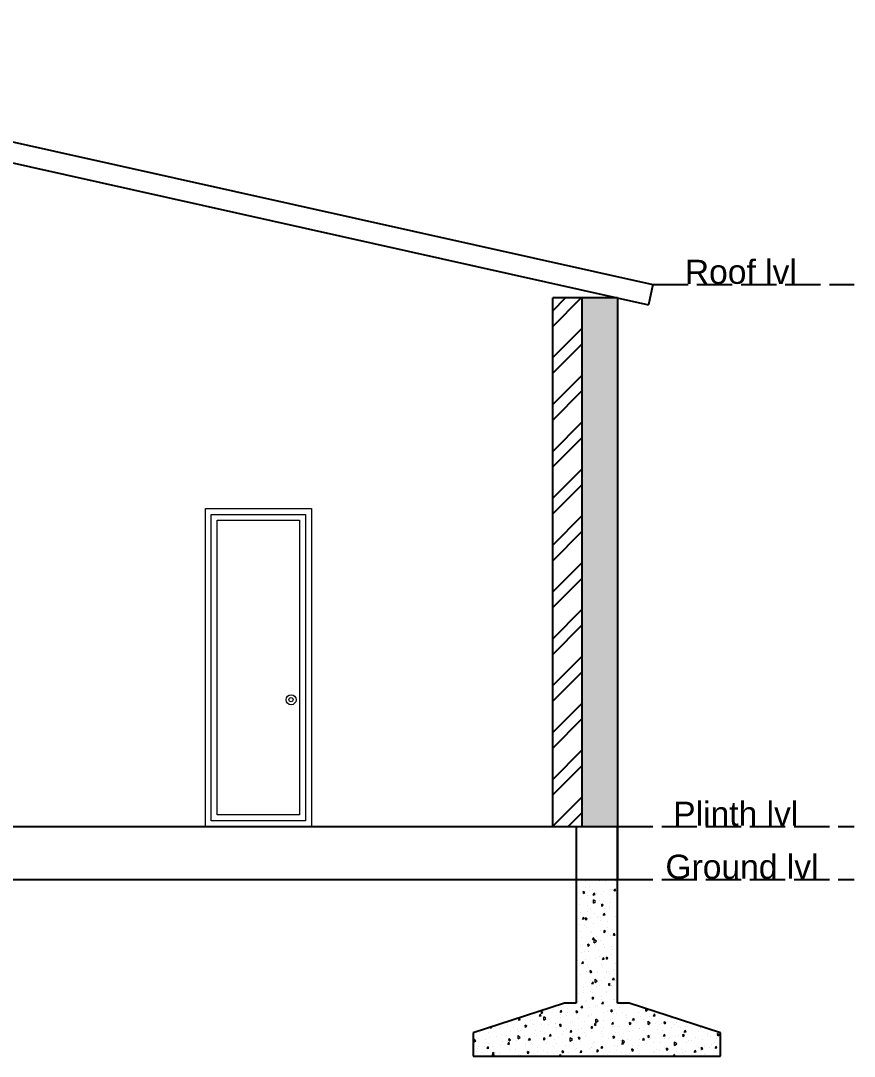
# Model space of a CAD drawing. Header units: inches. Extents: x -6800 to 96653, y -25814 to 17379.
# Drawn here: x -2252.7 to -1969.5, y 1817.9 to 2169.5 of the extents above; entities that cross this region are included whole.
import ezdxf

# ---------------------------------------------------------------- set-up
doc = ezdxf.new("R2010")
doc.units = ezdxf.units.IN
doc.header["$MEASUREMENT"] = 0
doc.header["$PDMODE"] = 34
doc.linetypes.add('ACAD_ISO02W100', pattern=[15, 12, -3])
for name, color, linetype, lineweight in [('Col ele', 50, 'Continuous', 25), ('dimension', 50, 'Continuous', 20), ('dimension @ 1', 50, 'Continuous', 20), ('Door ele', 20, 'Continuous', 15), ('Footing', 50, 'Continuous', 20), ('Hatch', 161, 'Continuous', 5), ('Sec line', 7, 'ACAD_ISO02W100', 13), ('text', 31, 'Continuous', 13)]:
    doc.layers.add(name, color=color, linetype=linetype, lineweight=lineweight)
doc.styles.get("Standard").update_dxf_attribs({"font": 'arial.ttf'})
doc.dimstyles.get("Standard").update_dxf_attribs({"dimtxt": 7, "dimasz": 4, "dimexe": 2, "dimexo": 2, "dimgap": 2, "dimtad": 1, "dimdec": 0, "dimzin": 0, "dimdsep": 46, "dimlunit": 4, "dimtxsty": 'Standard', "dimblk": 'ARCHTICK', "dimcen": 0.25, "dimclrd": 256, "dimclre": 256, "dimclrt": 256, "dimadec": 0, "dimazin": 0, "dimtfac": 1, "dimtdec": 0, "dimtofl": 0, "dimtmove": 0, "dimatfit": 3, "dimfxl": 1, "dimfxlon": 1, "dimtolj": 1, "dimtzin": 0, "dimlwd": -1, "dimlwe": -1, "dimarcsym": 1})

# ---------------------------------------------------------------- blocks, each defined once
blk = doc.blocks.new('*D855')
at = {"layer": 'Defpoints', "color": 0, "transparency": 16777216}
for p in [(-1969.53, 1895.86), (-1915.56, 1895.86), (-1969.53, 1877.86)]:
    blk.add_point(p, dxfattribs=at)
at = {"layer": 'dimension', "transparency": 16777216}
for p, q in [((-1916.81, 1895.86), (-1913.56, 1895.86)), ((-1916.81, 1877.86), (-1913.56, 1877.86))]:
    blk.add_line(p, q, dxfattribs=at)
at = {"layer": 'dimension', "transparency": 16777216, "insert": (-1921.14, 1886.86), "char_height": 7, "attachment_point": 5, "rotation": 90}
blk.add_mtext('\\A1;1\'-6"', dxfattribs=at)
blk = doc.blocks.new('_ArchTick')
at = {"color": 0, "linetype": 'ByBlock', "const_width": 0.15}
blk.add_lwpolyline([(-0.5, -0.5), (0.5, 0.5)], dxfattribs=at)
blk = doc.blocks.new('*D854')
at = {"layer": 'Defpoints', "color": 0, "transparency": 16777216}
for p in [(-1969.53, 2079.86), (-1915.56, 2079.86), (-1969.53, 1895.86)]:
    blk.add_point(p, dxfattribs=at)
at = {"layer": 'dimension', "transparency": 16777216}
for p, q in [((-1916.81, 2079.86), (-1913.56, 2079.86)), ((-1915.56, 1895.86), (-1915.56, 2079.86)), ((-1916.81, 1895.86), (-1913.56, 1895.86))]:
    blk.add_line(p, q, dxfattribs=at)
at = {"layer": 'dimension', "transparency": 16777216, "xscale": 4, "yscale": 4, "zscale": 4}
for p, rotation in [((-1915.56, 2079.86), 90), ((-1915.56, 1895.86), 270)]:
    blk.add_blockref('_ArchTick', p, dxfattribs=dict(at, rotation=rotation))
at = {"layer": 'dimension', "transparency": 16777216, "insert": (-1921.14, 1987.86), "char_height": 7, "attachment_point": 5, "rotation": 90}
blk.add_mtext('\\A1;15\'-4"', dxfattribs=at)

msp = doc.modelspace()

# ---------------------------------------------------------------- hatches: boundary and pattern name
at = {"lineweight": 25, "transparency": 33554687}
h = msp.add_hatch(dxfattribs=at)
h.set_pattern_fill('ANSI32', scale=30)
h.set_pattern_definition([(45, (-11083.575, 1778.003), (-7.954951, 7.954951), []), (45, (-11078.271, 1778.003), (-7.954951, 7.954951), [])])
h.paths.add_polyline_path([(-2061.96, 2075.36), (-2071.96, 2075.36), (-2071.96, 1895.86), (-2061.96, 1895.86)])
h.paths.add_polyline_path([(-2417.96, 2087.86), (-2427.96, 2087.86), (-2427.96, 2035.86), (-2417.96, 2035.86)])
h.paths.add_polyline_path([(-2417.96, 2030.86), (-2427.96, 2030.86), (-2427.96, 2009.86), (-2417.96, 2009.86)])
h.paths.add_polyline_path([(-2427.96, 2030.86), (-2487.96, 2030.86), (-2487.96, 2009.86), (-2427.96, 2009.86)])
at = {"layer": 'Col ele', "lineweight": 25, "transparency": 33554687}
h = msp.add_hatch(color=256, dxfattribs=at)
h.dxf.hatch_style = 1
h.paths.add_polyline_path([(-2487.96, 1895.86), (-2476.96, 1895.86), (-2476.96, 1997.86), (-2487.96, 1997.86)])
h.paths.add_polyline_path([(-2061.96, 1895.86), (-2049.96, 1895.86), (-2049.96, 2075.36), (-2061.96, 2075.36)])

# ---------------------------------------------------------------- linework, layer by layer
at = {"lineweight": 25, "transparency": 33554687}
for p, q in [((-2439.96, 2169.48), (-2037.96, 2079.86)), ((-2439.96, 2162.31), (-2039.48, 2073.03)), ((-2037.96, 2079.86), (-2039.48, 2073.03)), ((-2071.96, 1895.86), (-2071.96, 2075.36)), ((-2049.96, 2075.36), (-2071.96, 2075.36)), ((-2061.96, 1895.86), (-2061.96, 2075.36)), ((-2049.96, 2075.36), (-2049.96, 1877.86)), ((-2490.96, 1895.86), (-2049.96, 1895.86)), ((-2490.96, 1877.86), (-2049.96, 1877.86))]:
    msp.add_line(p, q, dxfattribs=at)
at = {"layer": 'Door ele', "transparency": 33554687}
for p, q in [((-2189.96, 2003.86), (-2153.96, 2003.86)), ((-2189.96, 1895.86), (-2189.96, 2003.86)), ((-2153.96, 2003.86), (-2153.96, 1895.86))]:
    msp.add_line(p, q, dxfattribs=at)
for points in [[(-2187.96, 2001.86), (-2155.96, 2001.86), (-2155.96, 1897.86), (-2187.96, 1897.86)], [(-2185.96, 1999.86), (-2157.96, 1999.86), (-2157.96, 1899.86), (-2185.96, 1899.86)]]:
    msp.add_lwpolyline(points, close=True, dxfattribs=at)
for radius in [1.71, 0.709]:
    msp.add_circle((-2160.87, 1938.93), radius, dxfattribs=at)
at = {"layer": 'Footing', "lineweight": 25, "transparency": 33554687}
for p, q in [((-2063.96, 1895.86), (-2063.96, 1835.86)), ((-2049.96, 1835.86), (-2049.96, 1895.86)), ((-2067.96, 1835.86), (-2098.96, 1825.86)), ((-2063.96, 1835.86), (-2067.96, 1835.86)), ((-2045.96, 1835.86), (-2049.96, 1835.86)), ((-2014.96, 1825.86), (-2045.96, 1835.86)), ((-2098.96, 1825.86), (-2098.96, 1817.86)), ((-2014.96, 1817.86), (-2014.96, 1825.86)), ((-2098.96, 1817.86), (-2014.96, 1817.86))]:
    msp.add_line(p, q, dxfattribs=at)
at = {"layer": 'Hatch', "linetype": 'Continuous', "transparency": 33554579}
for p, q in [((-2056.03, 1877.72), (-2056.04, 1877.86)), ((-2056.03, 1877.72), (-2055.87, 1877.86)), ((-2051.38, 1877.83), (-2051.38, 1877.83)), ((-2060.97, 1877.04), (-2060.97, 1877.04)), ((-2060.92, 1875.25), (-2060.92, 1875.25)), ((-2059.5, 1874.3), (-2059.5, 1874.3)), ((-2059.33, 1875.47), (-2059.33, 1875.47)), ((-2058.51, 1874.4), (-2058.51, 1874.4)), ((-2056.18, 1877.43), (-2056.18, 1877.43)), ((-2053.94, 1877.05), (-2053.94, 1877.05)), ((-2052.31, 1874.41), (-2052.31, 1874.41)), ((-2052.16, 1874.62), (-2052.16, 1874.62)), ((-2051.68, 1874.61), (-2051.68, 1874.61)), ((-2051.13, 1874), (-2050.82, 1874.68)), ((-2050.54, 1874.11), (-2050.82, 1874.68)), ((-2050.81, 1877.49), (-2050.81, 1877.49)), ((-2062.46, 1871.34), (-2062.46, 1871.34)), ((-2061.55, 1873.1), (-2061.61, 1873.84)), ((-2061.09, 1873.48), (-2061.61, 1873.84)), ((-2061.55, 1873.1), (-2061.09, 1873.48)), ((-2060.05, 1872.39), (-2060.05, 1872.39)), ((-2058.19, 1872.62), (-2057.89, 1873.31)), ((-2058.19, 1872.62), (-2057.6, 1872.74)), ((-2058.13, 1869.87), (-2058.15, 1870.99)), ((-2057.4, 1870.4), (-2058.15, 1870.99)), ((-2057.6, 1872.74), (-2057.89, 1873.31)), ((-2057.06, 1873.03), (-2057.06, 1873.03)), ((-2056.24, 1870.8), (-2056.24, 1870.8)), ((-2055.25, 1872.78), (-2055.25, 1872.78)), ((-2054.75, 1873.87), (-2054.75, 1873.87)), ((-2051.13, 1874), (-2050.54, 1874.11)), ((-2050.45, 1873.18), (-2050.45, 1873.18)), ((-2063.92, 1867.34), (-2063.92, 1867.34)), ((-2062.92, 1869.47), (-2062.92, 1869.47)), ((-2060.2, 1868.9), (-2060.2, 1868.9)), ((-2060.17, 1867.18), (-2060.17, 1867.18)), ((-2059.12, 1867.74), (-2059.12, 1867.74)), ((-2058.68, 1870.26), (-2058.68, 1870.26)), ((-2058.13, 1869.87), (-2057.4, 1870.4)), ((-2057.58, 1869.75), (-2057.58, 1869.75)), ((-2055.58, 1869.79), (-2055.58, 1869.79)), ((-2055.25, 1868.76), (-2055.31, 1869.51)), ((-2054.79, 1869.14), (-2055.31, 1869.51)), ((-2055.25, 1868.76), (-2054.79, 1869.14)), ((-2054.79, 1870.59), (-2054.79, 1870.59)), ((-2054.32, 1868.13), (-2054.32, 1868.13)), ((-2052.56, 1868.87), (-2052.56, 1868.87)), ((-2052.53, 1868.15), (-2052.53, 1868.15)), ((-2052.33, 1869.93), (-2052.33, 1869.93)), ((-2063.34, 1864.69), (-2063.34, 1864.69)), ((-2062.61, 1866.64), (-2062.61, 1866.64)), ((-2061.85, 1864.4), (-2061.55, 1865.09)), ((-2061.85, 1864.4), (-2061.26, 1864.52)), ((-2061.26, 1864.52), (-2061.55, 1865.09)), ((-2060.76, 1864.13), (-2060.83, 1864.88)), ((-2060.3, 1864.52), (-2060.83, 1864.88)), ((-2060.76, 1864.13), (-2060.3, 1864.52)), ((-2058.99, 1864.96), (-2058.99, 1864.96)), ((-2057.93, 1866.46), (-2057.93, 1866.46)), ((-2056.65, 1865.1), (-2056.65, 1865.1)), ((-2056.49, 1865.26), (-2056.49, 1865.26)), ((-2055.75, 1865.1), (-2055.75, 1865.1)), ((-2055.66, 1864.02), (-2055.66, 1864.02)), ((-2054.79, 1865.78), (-2054.48, 1866.46)), ((-2054.79, 1865.78), (-2054.2, 1865.89)), ((-2054.2, 1865.89), (-2054.48, 1866.46)), ((-2050.57, 1865.33), (-2050.57, 1865.33)), ((-2050.32, 1863.88), (-2050.32, 1863.88)), ((-2050.26, 1865.71), (-2050.26, 1865.71)), ((-2062.99, 1862.69), (-2062.99, 1862.69)), ((-2062.41, 1860.13), (-2062.41, 1860.13)), ((-2061.07, 1862.25), (-2061.07, 1862.25)), ((-2060.43, 1861.64), (-2060.43, 1861.64)), ((-2059.16, 1860.27), (-2059.16, 1860.27)), ((-2058.19, 1863.09), (-2058.19, 1863.09)), ((-2055.72, 1860.45), (-2055.72, 1860.45)), ((-2054.46, 1859.79), (-2054.53, 1860.54)), ((-2054, 1860.18), (-2054.53, 1860.54)), ((-2054.46, 1859.79), (-2054, 1860.18)), ((-2054.26, 1860.27), (-2054.26, 1860.27)), ((-2053.99, 1860.5), (-2053.99, 1860.5)), ((-2053.4, 1863.48), (-2053.4, 1863.48)), ((-2053.39, 1861.58), (-2053.39, 1861.58)), ((-2051.82, 1860.81), (-2051.82, 1860.81)), ((-2062.07, 1858.04), (-2062.07, 1858.04)), ((-2058.8, 1859.81), (-2058.8, 1859.81)), ((-2058.45, 1857.55), (-2058.14, 1858.24)), ((-2058.45, 1857.55), (-2057.86, 1857.67)), ((-2058.19, 1856.65), (-2058.19, 1856.65)), ((-2057.86, 1857.67), (-2058.14, 1858.24)), ((-2057.85, 1856.37), (-2057.87, 1857.5)), ((-2057.12, 1856.9), (-2057.87, 1857.49)), ((-2057.85, 1856.37), (-2057.12, 1856.9)), ((-2057.26, 1858.45), (-2057.26, 1858.45)), ((-2056.53, 1857.37), (-2056.53, 1857.37)), ((-2055.75, 1857.19), (-2055.75, 1857.19)), ((-2052.47, 1858.83), (-2052.47, 1858.83)), ((-2051.38, 1858.93), (-2051.07, 1859.61)), ((-2051.38, 1858.93), (-2050.79, 1859.04)), ((-2051.12, 1859.14), (-2051.12, 1859.14)), ((-2050.79, 1859.04), (-2051.07, 1859.61)), ((-2062.58, 1855.44), (-2062.58, 1855.44)), ((-2061.92, 1855.79), (-2061.92, 1855.79)), ((-2061.14, 1853.39), (-2061.14, 1853.39)), ((-2059.98, 1855.16), (-2060.04, 1855.91)), ((-2059.52, 1855.55), (-2060.04, 1855.91)), ((-2059.98, 1855.16), (-2059.52, 1855.55)), ((-2059.68, 1853.58), (-2059.68, 1853.58)), ((-2059.65, 1853.35), (-2059.65, 1853.35)), ((-2057.4, 1855.66), (-2057.4, 1855.66)), ((-2056.33, 1853.8), (-2056.33, 1853.8)), ((-2054.79, 1855.8), (-2054.79, 1855.8)), ((-2054.27, 1854.94), (-2054.27, 1854.94)), ((-2052.07, 1855.27), (-2052.07, 1855.27)), ((-2051.54, 1854.18), (-2051.54, 1854.18)), ((-2050.06, 1855.98), (-2050.06, 1855.98)), ((-2063.62, 1849.96), (-2063.62, 1849.96)), ((-2063.46, 1850.36), (-2063.46, 1850.36)), ((-2062.12, 1853.04), (-2062.12, 1853.04)), ((-2062.11, 1849.33), (-2061.8, 1850.02)), ((-2061.52, 1849.45), (-2061.8, 1850.02)), ((-2060.82, 1850.83), (-2060.82, 1850.83)), ((-2057.39, 1850.91), (-2057.39, 1850.91)), ((-2056, 1851.65), (-2056, 1851.65)), ((-2055.04, 1850.71), (-2054.73, 1851.39)), ((-2055.04, 1850.71), (-2054.45, 1850.82)), ((-2054.45, 1850.82), (-2054.73, 1851.39)), ((-2053.86, 1851.15), (-2053.86, 1851.15)), ((-2053.68, 1850.83), (-2053.74, 1851.57)), ((-2053.22, 1851.21), (-2053.74, 1851.57)), ((-2053.68, 1850.83), (-2053.22, 1851.21)), ((-2053.48, 1851.15), (-2053.48, 1851.15)), ((-2052, 1852.5), (-2052, 1852.5)), ((-2050.23, 1851.3), (-2050.23, 1851.3)), ((-2062.79, 1849.22), (-2062.79, 1849.22)), ((-2062.11, 1849.33), (-2061.52, 1849.45)), ((-2060.52, 1846.78), (-2060.52, 1846.78)), ((-2060.21, 1848.74), (-2060.21, 1848.74)), ((-2059.94, 1848.04), (-2059.94, 1848.04)), ((-2059.19, 1846.2), (-2059.26, 1846.95)), ((-2058.73, 1846.58), (-2059.26, 1846.95)), ((-2059.19, 1846.2), (-2058.73, 1846.58)), ((-2056.89, 1846.32), (-2056.89, 1846.32)), ((-2055.4, 1849.15), (-2055.4, 1849.15)), ((-2055.12, 1848.47), (-2055.12, 1848.47)), ((-2053.77, 1846.66), (-2053.77, 1846.66)), ((-2053.64, 1846.46), (-2053.64, 1846.46)), ((-2052.94, 1846.5), (-2052.94, 1846.5)), ((-2052.85, 1846.03), (-2052.85, 1846.03)), ((-2051.33, 1847.2), (-2051.33, 1847.2)), ((-2050.61, 1849.53), (-2050.61, 1849.53)), ((-2063.87, 1844.42), (-2063.87, 1844.42)), ((-2063.66, 1842.58), (-2063.66, 1842.58)), ((-2062.53, 1845.71), (-2062.53, 1845.71)), ((-2059.28, 1844.09), (-2059.28, 1844.09)), ((-2058.7, 1842.48), (-2058.4, 1843.17)), ((-2058.7, 1842.48), (-2058.11, 1842.6)), ((-2058.11, 1842.6), (-2058.4, 1843.17)), ((-2058.25, 1844.34), (-2058.25, 1844.34)), ((-2057.7, 1843.05), (-2057.7, 1843.05)), ((-2057.57, 1842.87), (-2057.59, 1844)), ((-2056.84, 1843.4), (-2057.59, 1844)), ((-2057.57, 1842.87), (-2056.84, 1843.4)), ((-2055.26, 1843.59), (-2055.26, 1843.59)), ((-2054.47, 1844.5), (-2054.47, 1844.5)), ((-2052.89, 1841.86), (-2052.96, 1842.61)), ((-2052.43, 1842.25), (-2052.96, 1842.61)), ((-2051.63, 1843.86), (-2051.33, 1844.54)), ((-2051.63, 1843.86), (-2051.04, 1843.97)), ((-2051.04, 1843.97), (-2051.33, 1844.54)), ((-2050.58, 1843.59), (-2050.58, 1843.59)), ((-2063.14, 1839.06), (-2063.14, 1839.06)), ((-2061.64, 1839.43), (-2061.64, 1839.43)), ((-2061.6, 1841.06), (-2061.6, 1841.06)), ((-2061.39, 1840.14), (-2061.39, 1840.14)), ((-2060.31, 1841.49), (-2060.31, 1841.49)), ((-2059.19, 1839.97), (-2059.19, 1839.97)), ((-2058.35, 1839.44), (-2058.35, 1839.44)), ((-2057.06, 1841.63), (-2057.06, 1841.63)), ((-2055.98, 1841.9), (-2055.98, 1841.9)), ((-2053.71, 1839.46), (-2053.71, 1839.46)), ((-2053.54, 1839.85), (-2053.54, 1839.85)), ((-2052.89, 1841.86), (-2052.43, 1842.25)), ((-2052.01, 1841.85), (-2052.01, 1841.85)), ((-2051.89, 1841.86), (-2051.89, 1841.86)), ((-2051.58, 1841.66), (-2051.58, 1841.66)), ((-2065.57, 1835.81), (-2065.57, 1835.81)), ((-2063.72, 1836.66), (-2063.72, 1836.66)), ((-2063.13, 1836.36), (-2063.13, 1836.36)), ((-2060.68, 1836.41), (-2060.68, 1836.41)), ((-2060.48, 1836.8), (-2060.48, 1836.8)), ((-2059.12, 1837.7), (-2059.12, 1837.7)), ((-2058.41, 1837.23), (-2058.47, 1837.98)), ((-2057.95, 1837.62), (-2058.47, 1837.98)), ((-2058.41, 1837.23), (-2057.95, 1837.62)), ((-2055.51, 1838.04), (-2055.51, 1838.04)), ((-2055.3, 1837.03), (-2055.3, 1837.03)), ((-2055.29, 1835.64), (-2054.99, 1836.32)), ((-2055.29, 1835.64), (-2054.7, 1835.75)), ((-2054.7, 1835.75), (-2054.99, 1836.32)), ((-2051.45, 1837.02), (-2051.45, 1837.02)), ((-2051.08, 1837.2), (-2051.08, 1837.2)), ((-2048.58, 1835.75), (-2048.58, 1835.86)), ((-2048.58, 1835.75), (-2048.43, 1835.86)), ((-2047.82, 1835.58), (-2047.82, 1835.58)), ((-2076.5, 1831.51), (-2076.19, 1832.2)), ((-2075.91, 1831.63), (-2076.19, 1832.2)), ((-2075.74, 1832.31), (-2075.81, 1833.06)), ((-2075.28, 1832.7), (-2075.81, 1833.06)), ((-2075.74, 1832.31), (-2075.28, 1832.7)), ((-2075.32, 1832.66), (-2075.32, 1832.66)), ((-2071.81, 1833.62), (-2071.81, 1833.62)), ((-2069.91, 1834.43), (-2069.91, 1834.43)), ((-2069.5, 1832.2), (-2069.5, 1832.2)), ((-2069.43, 1832.89), (-2069.12, 1833.57)), ((-2069.43, 1832.89), (-2068.84, 1833)), ((-2068.84, 1833), (-2069.12, 1833.57)), ((-2067.64, 1831.99), (-2067.64, 1831.99)), ((-2067.06, 1832.74), (-2067.06, 1832.74)), ((-2067.02, 1834.01), (-2067.02, 1834.01)), ((-2063.92, 1832.6), (-2063.99, 1833.35)), ((-2063.46, 1832.99), (-2063.99, 1833.35)), ((-2063.92, 1832.6), (-2063.46, 1832.99)), ((-2063.89, 1831.97), (-2063.89, 1831.97)), ((-2062.36, 1834.26), (-2062.06, 1834.95)), ((-2062.36, 1834.26), (-2061.77, 1834.38)), ((-2062.24, 1833.68), (-2062.24, 1833.68)), ((-2062.21, 1834.41), (-2062.21, 1834.41)), ((-2061.77, 1834.38), (-2062.06, 1834.95)), ((-2059.45, 1834.43), (-2059.45, 1834.43)), ((-2058.72, 1832.19), (-2058.72, 1832.19)), ((-2057.42, 1834.8), (-2057.42, 1834.8)), ((-2056.86, 1835.26), (-2056.86, 1835.26)), ((-2054.59, 1832.82), (-2054.59, 1832.82)), ((-2053.28, 1833.05), (-2053.28, 1833.05)), ((-2052.62, 1835.2), (-2052.62, 1835.2)), ((-2052.11, 1832.9), (-2052.17, 1833.64)), ((-2051.65, 1833.28), (-2052.17, 1833.64)), ((-2052.11, 1832.9), (-2051.65, 1833.28)), ((-2051.37, 1832.52), (-2051.37, 1832.52)), ((-2050.84, 1833.59), (-2050.84, 1833.59)), ((-2050.15, 1832.55), (-2050.15, 1832.55)), ((-2049.18, 1834.58), (-2049.18, 1834.58)), ((-2048.13, 1832.66), (-2048.13, 1832.66)), ((-2046.91, 1832.14), (-2046.91, 1832.14)), ((-2042.95, 1832.88), (-2042.95, 1832.88)), ((-2041.51, 1833.83), (-2041.51, 1833.83)), ((-2040.55, 1833.34), (-2040.55, 1833.34)), ((-2040.29, 1833.19), (-2040.36, 1833.93)), ((-2039.83, 1833.57), (-2040.36, 1833.93)), ((-2040.29, 1833.19), (-2039.83, 1833.57)), ((-2037.75, 1831.53), (-2037.45, 1832.22)), ((-2037.16, 1831.65), (-2037.45, 1832.22)), ((-2086.11, 1829.39), (-2086.11, 1829.39)), ((-2083.56, 1830.14), (-2083.26, 1830.82)), ((-2083.56, 1830.14), (-2082.98, 1830.25)), ((-2082.98, 1830.25), (-2083.26, 1830.82)), ((-2080.71, 1831.08), (-2080.71, 1831.08)), ((-2079.66, 1831.28), (-2079.66, 1831.28)), ((-2079.61, 1829.96), (-2079.61, 1829.96)), ((-2078.94, 1830.19), (-2078.94, 1830.19)), ((-2078.44, 1828.64), (-2078.44, 1828.64)), ((-2076.5, 1831.51), (-2075.91, 1831.63)), ((-2075.69, 1828.57), (-2075.69, 1828.57)), ((-2075.01, 1830.12), (-2075.03, 1831.25)), ((-2074.28, 1830.65), (-2075.03, 1831.25)), ((-2075.01, 1830.12), (-2074.28, 1830.65)), ((-2074.48, 1831.51), (-2074.48, 1831.51)), ((-2073.44, 1828.58), (-2073.44, 1828.58)), ((-2073.05, 1830.22), (-2073.05, 1830.22)), ((-2071, 1829.13), (-2071, 1829.13)), ((-2070.88, 1828.97), (-2070.88, 1828.97)), ((-2069.44, 1827.98), (-2069.51, 1828.72)), ((-2068.98, 1828.36), (-2069.51, 1828.72)), ((-2069.35, 1830.98), (-2069.35, 1830.98)), ((-2067.14, 1831.83), (-2067.14, 1831.83)), ((-2066.09, 1829.36), (-2066.09, 1829.36)), ((-2065.38, 1829.55), (-2065.38, 1829.55)), ((-2063.38, 1830.81), (-2063.38, 1830.81)), ((-2061.28, 1829.76), (-2061.28, 1829.76)), ((-2059.98, 1831.24), (-2059.98, 1831.24)), ((-2059.75, 1831.76), (-2059.75, 1831.76)), ((-2057.71, 1828.8), (-2057.71, 1828.8)), ((-2057.62, 1828.27), (-2057.69, 1829.01)), ((-2057.16, 1828.65), (-2057.69, 1829.01)), ((-2057.62, 1828.27), (-2057.16, 1828.65)), ((-2057.29, 1829.38), (-2057.32, 1830.5)), ((-2056.57, 1829.91), (-2057.32, 1830.5)), ((-2057.29, 1829.38), (-2056.57, 1829.91)), ((-2057.21, 1829.44), (-2057.21, 1829.44)), ((-2056.49, 1830.15), (-2056.49, 1830.15)), ((-2054.77, 1829.98), (-2054.77, 1829.98)), ((-2052.32, 1830.38), (-2052.32, 1830.38)), ((-2051.89, 1828.79), (-2051.58, 1829.47)), ((-2051.89, 1828.79), (-2051.3, 1828.9)), ((-2051.69, 1830.55), (-2051.69, 1830.55)), ((-2051.3, 1828.9), (-2051.58, 1829.47)), ((-2047.16, 1831.67), (-2047.16, 1831.67)), ((-2046.9, 1830.94), (-2046.9, 1830.94)), ((-2045.81, 1828.56), (-2045.87, 1829.3)), ((-2045.35, 1828.94), (-2045.87, 1829.3)), ((-2045.81, 1828.56), (-2045.35, 1828.94)), ((-2044.82, 1830.16), (-2044.51, 1830.85)), ((-2044.82, 1830.16), (-2044.23, 1830.28)), ((-2044.64, 1829.7), (-2044.64, 1829.7)), ((-2044.23, 1830.28), (-2044.51, 1830.85)), ((-2042.09, 1831.34), (-2042.09, 1831.34)), ((-2040.99, 1830.29), (-2040.99, 1830.29)), ((-2039.62, 1828.69), (-2039.62, 1828.69)), ((-2039.58, 1828.63), (-2039.6, 1829.76)), ((-2038.85, 1829.16), (-2039.6, 1829.76)), ((-2039.58, 1828.63), (-2038.85, 1829.16)), ((-2039.24, 1831.39), (-2039.24, 1831.39)), ((-2038.54, 1830.83), (-2038.54, 1830.83)), ((-2037.75, 1831.53), (-2037.16, 1831.65)), ((-2037.3, 1831.72), (-2037.3, 1831.72)), ((-2036.97, 1828.95), (-2036.97, 1828.95)), ((-2035.78, 1828.51), (-2035.78, 1828.51)), ((-2034.86, 1828.91), (-2034.86, 1828.91)), ((-2033.99, 1828.85), (-2034.06, 1829.6)), ((-2033.53, 1829.23), (-2034.06, 1829.6)), ((-2033.99, 1828.85), (-2033.53, 1829.23)), ((-2031.59, 1830.54), (-2031.59, 1830.54)), ((-2030.6, 1828.74), (-2030.6, 1828.74)), ((-2030.02, 1829.48), (-2030.02, 1829.48)), ((-2098.84, 1825.76), (-2098.84, 1825.76)), ((-2096.91, 1826.04), (-2096.91, 1826.04)), ((-2094.88, 1826.99), (-2094.88, 1826.99)), ((-2093.66, 1825.99), (-2093.66, 1825.99)), ((-2093.07, 1827.4), (-2093.1, 1827.75)), ((-2093.07, 1827.4), (-2092.61, 1827.78)), ((-2092.61, 1827.78), (-2092.74, 1827.87)), ((-2091.52, 1827.63), (-2091.52, 1827.63)), ((-2090.08, 1827.39), (-2090.08, 1827.39)), ((-2089.66, 1827.73), (-2089.66, 1827.73)), ((-2089.25, 1825.19), (-2089.25, 1825.19)), ((-2087.22, 1828.27), (-2087.22, 1828.27)), ((-2086.32, 1826.31), (-2086.32, 1826.31)), ((-2085.29, 1827.78), (-2085.29, 1827.78)), ((-2083.84, 1826.95), (-2083.84, 1826.95)), ((-2083.54, 1826.34), (-2083.54, 1826.34)), ((-2083.07, 1826.45), (-2083.07, 1826.45)), ((-2081.26, 1827.69), (-2081.32, 1828.43)), ((-2080.8, 1828.07), (-2081.32, 1828.43)), ((-2081.26, 1827.69), (-2080.8, 1828.07)), ((-2080.48, 1828.18), (-2080.48, 1828.18)), ((-2078.01, 1825.54), (-2078.01, 1825.54)), ((-2077.9, 1826.67), (-2077.9, 1826.67)), ((-2077.37, 1824.97), (-2077.37, 1824.97)), ((-2076.17, 1826.2), (-2076.17, 1826.2)), ((-2074.93, 1825.51), (-2074.93, 1825.51)), ((-2073.09, 1824.67), (-2072.78, 1825.35)), ((-2072.5, 1824.78), (-2072.78, 1825.35)), ((-2070.79, 1827.78), (-2070.79, 1827.78)), ((-2070.56, 1827), (-2070.56, 1827)), ((-2069.44, 1827.98), (-2068.98, 1828.36)), ((-2068.52, 1825.34), (-2068.52, 1825.34)), ((-2068.42, 1826.33), (-2068.42, 1826.33)), ((-2067.32, 1827.2), (-2067.32, 1827.2)), ((-2067.31, 1827.14), (-2067.31, 1827.14)), ((-2066.02, 1826.04), (-2065.72, 1826.72)), ((-2066.02, 1826.04), (-2065.43, 1826.15)), ((-2065.43, 1826.15), (-2065.72, 1826.72)), ((-2063.11, 1827.11), (-2063.11, 1827.11)), ((-2062.13, 1827.36), (-2062.13, 1827.36)), ((-2061.15, 1825.82), (-2061.15, 1825.82)), ((-2060.36, 1825.11), (-2060.36, 1825.11)), ((-2058.95, 1827.41), (-2058.65, 1828.1)), ((-2058.95, 1827.41), (-2058.36, 1827.53)), ((-2058.82, 1827.12), (-2058.82, 1827.12)), ((-2058.7, 1826.36), (-2058.7, 1826.36)), ((-2058.36, 1827.53), (-2058.65, 1828.1)), ((-2055.56, 1825.5), (-2055.56, 1825.5)), ((-2055.44, 1826.36), (-2055.44, 1826.36)), ((-2054.79, 1827.68), (-2054.79, 1827.68)), ((-2051.54, 1827.83), (-2051.54, 1827.83)), ((-2051.09, 1828.05), (-2051.09, 1828.05)), ((-2050.76, 1825.9), (-2050.76, 1825.9)), ((-2050.05, 1827.94), (-2050.05, 1827.94)), ((-2049.22, 1827.9), (-2049.22, 1827.9)), ((-2047.78, 1825.5), (-2047.78, 1825.5)), ((-2046.37, 1828.05), (-2046.37, 1828.05)), ((-2045.97, 1826.29), (-2045.97, 1826.29)), ((-2044.92, 1826.68), (-2044.92, 1826.68)), ((-2042.48, 1827.22), (-2042.48, 1827.22)), ((-2042.37, 1827.26), (-2042.37, 1827.26)), ((-2041.16, 1826.69), (-2041.16, 1826.69)), ((-2039.51, 1824.22), (-2039.57, 1824.97)), ((-2039.05, 1824.61), (-2039.57, 1824.97)), ((-2039.03, 1828.37), (-2039.03, 1828.37)), ((-2038.8, 1825.29), (-2038.8, 1825.29)), ((-2036.37, 1827.08), (-2036.37, 1827.08)), ((-2034.71, 1826.51), (-2034.71, 1826.51)), ((-2034.34, 1824.69), (-2034.04, 1825.37)), ((-2033.75, 1824.8), (-2034.04, 1825.37)), ((-2031.56, 1827.48), (-2031.56, 1827.48)), ((-2029.32, 1828.1), (-2029.32, 1828.1)), ((-2028.69, 1827.53), (-2028.69, 1827.53)), ((-2027.69, 1824.51), (-2027.76, 1825.26)), ((-2027.23, 1824.9), (-2027.76, 1825.26)), ((-2027.28, 1826.06), (-2026.97, 1826.75)), ((-2027.28, 1826.06), (-2026.69, 1826.17)), ((-2027.05, 1825.66), (-2027.05, 1825.66)), ((-2026.69, 1826.17), (-2026.97, 1826.75)), ((-2026.77, 1827.87), (-2026.77, 1827.87)), ((-2026.25, 1828.07), (-2026.25, 1828.07)), ((-2022.57, 1826.15), (-2022.57, 1826.15)), ((-2021.87, 1827.89), (-2021.87, 1828.09)), ((-2021.87, 1827.89), (-2021.68, 1828.03)), ((-2021.64, 1827.42), (-2021.64, 1827.42)), ((-2020.21, 1827.43), (-2020.16, 1827.54)), ((-2020.21, 1827.43), (-2019.98, 1827.48)), ((-2019.5, 1825.62), (-2019.5, 1825.62)), ((-2019.37, 1824.98), (-2019.37, 1824.98)), ((-2015.88, 1824.8), (-2015.94, 1825.55)), ((-2015.42, 1825.19), (-2015.94, 1825.55)), ((-2015.88, 1824.8), (-2015.42, 1825.19)), ((-2098.75, 1821.96), (-2098.75, 1821.96)), ((-2098.59, 1822.77), (-2098.65, 1823.52)), ((-2098.13, 1823.15), (-2098.65, 1823.52)), ((-2098.59, 1822.77), (-2098.13, 1823.15)), ((-2097.21, 1823.96), (-2097.21, 1823.96)), ((-2094.64, 1823.6), (-2094.64, 1823.6)), ((-2093.96, 1822.34), (-2093.96, 1822.34)), ((-2093.6, 1824.11), (-2093.6, 1824.11)), ((-2091.16, 1824.66), (-2091.16, 1824.66)), ((-2089.74, 1821.48), (-2089.74, 1821.48)), ((-2089.15, 1822.74), (-2089.15, 1822.74)), ((-2087.61, 1824.75), (-2087.61, 1824.75)), ((-2087.48, 1822.73), (-2087.48, 1822.73)), ((-2087.22, 1821.92), (-2086.92, 1822.6)), ((-2087.22, 1821.92), (-2086.64, 1822.03)), ((-2086.98, 1822.75), (-2086.98, 1822.75)), ((-2086.64, 1822.03), (-2086.92, 1822.6)), ((-2086.77, 1823.06), (-2086.84, 1823.81)), ((-2086.31, 1823.44), (-2086.84, 1823.81)), ((-2086.77, 1823.06), (-2086.31, 1823.44)), ((-2086.49, 1821.62), (-2086.49, 1821.62)), ((-2084.36, 1823.13), (-2084.36, 1823.13)), ((-2083.72, 1823.74), (-2083.75, 1824.87)), ((-2083, 1824.28), (-2083.75, 1824.87)), ((-2083.72, 1823.74), (-2083, 1824.28)), ((-2081.57, 1824.51), (-2081.57, 1824.51)), ((-2081.31, 1821.84), (-2081.31, 1821.84)), ((-2080.16, 1823.29), (-2079.85, 1823.98)), ((-2080.16, 1823.29), (-2079.57, 1823.41)), ((-2079.57, 1823.41), (-2079.85, 1823.98)), ((-2079.55, 1823.53), (-2079.55, 1823.53)), ((-2079.31, 1822.07), (-2079.31, 1822.07)), ((-2078.87, 1821.9), (-2078.87, 1821.9)), ((-2074.96, 1823.35), (-2075.02, 1824.1)), ((-2074.5, 1823.73), (-2075.02, 1824.1)), ((-2074.96, 1823.35), (-2074.5, 1823.73)), ((-2074.76, 1823.92), (-2074.76, 1823.92)), ((-2073.97, 1822.16), (-2073.97, 1822.16)), ((-2073.91, 1823.76), (-2073.91, 1823.76)), ((-2073.09, 1824.67), (-2072.5, 1824.78)), ((-2071.25, 1823.58), (-2071.25, 1823.58)), ((-2070.72, 1822.31), (-2070.72, 1822.31)), ((-2069.95, 1824.32), (-2069.95, 1824.32)), ((-2067.49, 1821.68), (-2067.49, 1821.68)), ((-2066.25, 1822.9), (-2066.25, 1822.9)), ((-2066.01, 1823), (-2066.03, 1824.12)), ((-2065.28, 1823.53), (-2066.03, 1824.12)), ((-2066.01, 1823), (-2065.28, 1823.53)), ((-2065.55, 1822.53), (-2065.55, 1822.53)), ((-2065.16, 1824.71), (-2065.16, 1824.71)), ((-2065.08, 1822.21), (-2065.08, 1822.21)), ((-2063.14, 1823.64), (-2063.21, 1824.39)), ((-2062.68, 1824.02), (-2063.21, 1824.39)), ((-2063.14, 1823.64), (-2062.68, 1824.02)), ((-2062.64, 1822.75), (-2062.64, 1822.75)), ((-2060.84, 1824.67), (-2060.84, 1824.67)), ((-2058.57, 1822.23), (-2058.57, 1822.23)), ((-2058.21, 1822.85), (-2058.21, 1822.85)), ((-2057.89, 1822.47), (-2057.89, 1822.47)), ((-2055.02, 1824.44), (-2055.02, 1824.44)), ((-2054.96, 1822.99), (-2054.96, 1822.99)), ((-2053.17, 1823.92), (-2053.17, 1823.92)), ((-2051.32, 1823.93), (-2051.39, 1824.68)), ((-2050.86, 1824.32), (-2051.39, 1824.68)), ((-2051.32, 1823.93), (-2050.86, 1824.32)), ((-2050.9, 1821.48), (-2050.9, 1821.48)), ((-2049.78, 1823.22), (-2049.78, 1823.22)), ((-2048.85, 1823.06), (-2048.85, 1823.06)), ((-2048.48, 1821.94), (-2048.17, 1822.62)), ((-2048.48, 1821.94), (-2047.89, 1822.05)), ((-2048.3, 1822.26), (-2048.32, 1823.38)), ((-2047.57, 1822.79), (-2048.32, 1823.38)), ((-2048.3, 1822.25), (-2047.57, 1822.79)), ((-2048.29, 1823.26), (-2048.29, 1823.26)), ((-2047.89, 1822.05), (-2048.17, 1822.62)), ((-2046.41, 1823.6), (-2046.41, 1823.6)), ((-2045.52, 1823.06), (-2045.52, 1823.06)), ((-2045.04, 1821.64), (-2045.04, 1821.64)), ((-2042.73, 1821.68), (-2042.73, 1821.68)), ((-2042.44, 1823.54), (-2042.44, 1823.54)), ((-2041.41, 1823.31), (-2041.11, 1824)), ((-2041.41, 1823.31), (-2040.82, 1823.43)), ((-2040.82, 1823.43), (-2041.11, 1824)), ((-2040.23, 1822.04), (-2040.23, 1822.04)), ((-2040.11, 1824.82), (-2040.11, 1824.82)), ((-2039.51, 1824.22), (-2039.05, 1824.61)), ((-2039.19, 1823.68), (-2039.19, 1823.68)), ((-2038.69, 1824.05), (-2038.69, 1824.05)), ((-2037.84, 1822.38), (-2037.84, 1822.38)), ((-2035.44, 1822.43), (-2035.44, 1822.43)), ((-2034.34, 1824.69), (-2033.75, 1824.8)), ((-2034.02, 1823.91), (-2034.02, 1823.91)), ((-2032.63, 1823.92), (-2032.63, 1823.92)), ((-2032.44, 1824.07), (-2032.44, 1824.07)), ((-2030.63, 1822.83), (-2030.63, 1822.83)), ((-2030.58, 1821.51), (-2030.61, 1822.64)), ((-2029.86, 1822.04), (-2030.61, 1822.63)), ((-2030.58, 1821.51), (-2029.86, 1822.04)), ((-2030.19, 1824.46), (-2030.19, 1824.46)), ((-2030.17, 1821.63), (-2030.17, 1821.63)), ((-2029.1, 1824.83), (-2029.1, 1824.83)), ((-2027.69, 1824.51), (-2027.23, 1824.9)), ((-2026.68, 1824.23), (-2026.68, 1824.23)), ((-2026.51, 1822.53), (-2026.51, 1822.53)), ((-2025.84, 1823.22), (-2025.84, 1823.22)), ((-2024.78, 1823.22), (-2024.78, 1823.22)), ((-2023.43, 1824.37), (-2023.43, 1824.37)), ((-2021.04, 1823.62), (-2021.04, 1823.62)), ((-2018.25, 1824.6), (-2018.25, 1824.6)), ((-2017.89, 1821.7), (-2017.89, 1821.7)), ((-2017.1, 1822.54), (-2017.1, 1822.54)), ((-2016.4, 1824.77), (-2016.4, 1824.77)), ((-2016.24, 1824.01), (-2016.24, 1824.01)), ((-2097.77, 1819.48), (-2097.77, 1819.48)), ((-2097.53, 1820.5), (-2097.53, 1820.5)), ((-2097.08, 1821.15), (-2097.08, 1821.15)), ((-2096.28, 1819.31), (-2096.28, 1819.31)), ((-2095.09, 1821.04), (-2095.09, 1821.04)), ((-2094.29, 1820.54), (-2093.99, 1821.23)), ((-2094.29, 1820.54), (-2093.7, 1820.66)), ((-2093.7, 1820.66), (-2093.99, 1821.23)), ((-2092.45, 1817.86), (-2092.46, 1818.49)), ((-2091.71, 1817.9), (-2092.46, 1818.49)), ((-2092.37, 1821.16), (-2092.37, 1821.16)), ((-2092.29, 1818.43), (-2092.35, 1819.18)), ((-2091.83, 1818.82), (-2092.35, 1819.18)), ((-2092.29, 1818.43), (-2091.83, 1818.82)), ((-2091.77, 1817.86), (-2091.71, 1817.9)), ((-2091.41, 1819.11), (-2091.41, 1819.11)), ((-2090.1, 1818.72), (-2090.1, 1818.72)), ((-2088.22, 1818.1), (-2088.22, 1818.1)), ((-2086.68, 1820.1), (-2086.68, 1820.1)), ((-2084.72, 1820.31), (-2084.72, 1820.31)), ((-2083.43, 1818.48), (-2083.43, 1818.48)), ((-2082.8, 1818.28), (-2082.8, 1818.28)), ((-2081.31, 1821.35), (-2081.31, 1821.35)), ((-2080.47, 1818.72), (-2080.54, 1819.47)), ((-2080.01, 1819.11), (-2080.54, 1819.47)), ((-2080.47, 1818.72), (-2080.01, 1819.11)), ((-2078.62, 1818.88), (-2078.62, 1818.88)), ((-2077.09, 1820.89), (-2077.09, 1820.89)), ((-2077.04, 1819.63), (-2077.04, 1819.63)), ((-2075.18, 1819.97), (-2075.18, 1819.97)), ((-2073.83, 1819.27), (-2073.83, 1819.27)), ((-2071.64, 1821.32), (-2071.64, 1821.32)), ((-2069.66, 1817.86), (-2069.38, 1818.5)), ((-2069.46, 1817.86), (-2069.09, 1817.93)), ((-2069.09, 1817.93), (-2069.38, 1818.5)), ((-2069.37, 1818.88), (-2069.37, 1818.88)), ((-2069.02, 1819.67), (-2069.02, 1819.67)), ((-2069.01, 1818.59), (-2069.01, 1818.59)), ((-2068.66, 1819.01), (-2068.72, 1819.76)), ((-2068.2, 1819.4), (-2068.72, 1819.76)), ((-2068.66, 1819.01), (-2068.2, 1819.4)), ((-2066.57, 1819.13), (-2066.57, 1819.13)), ((-2064.23, 1820.06), (-2064.23, 1820.06)), ((-2063.98, 1820.46), (-2063.98, 1820.46)), ((-2062.61, 1819.19), (-2062.31, 1819.88)), ((-2062.61, 1819.19), (-2062.03, 1819.31)), ((-2062.03, 1819.31), (-2062.31, 1819.88)), ((-2061.71, 1818.02), (-2061.71, 1818.02)), ((-2061.62, 1818.02), (-2061.62, 1818.02)), ((-2059.43, 1820.46), (-2059.43, 1820.46)), ((-2058.96, 1820.82), (-2058.96, 1820.82)), ((-2058.38, 1818.16), (-2058.38, 1818.16)), ((-2056.84, 1819.3), (-2056.91, 1820.05)), ((-2056.38, 1819.69), (-2056.91, 1820.05)), ((-2056.84, 1819.3), (-2056.38, 1819.69)), ((-2056.3, 1819.79), (-2056.3, 1819.79)), ((-2055.55, 1820.57), (-2055.24, 1821.25)), ((-2055.55, 1820.57), (-2054.96, 1820.68)), ((-2054.96, 1820.68), (-2055.24, 1821.25)), ((-2054.64, 1820.85), (-2054.64, 1820.85)), ((-2053.2, 1818.39), (-2053.2, 1818.39)), ((-2052.79, 1819.45), (-2052.79, 1819.45)), ((-2050.35, 1819.99), (-2050.35, 1819.99)), ((-2049.83, 1821.25), (-2049.83, 1821.25)), ((-2048.64, 1819.04), (-2048.64, 1819.04)), ((-2047.36, 1818.61), (-2047.36, 1818.61)), ((-2046.67, 1818.06), (-2046.67, 1818.06)), ((-2045.86, 1818.71), (-2045.86, 1818.71)), ((-2045.02, 1819.59), (-2045.09, 1820.34)), ((-2044.56, 1819.98), (-2045.09, 1820.34)), ((-2045.02, 1819.59), (-2044.56, 1819.98)), ((-2043.25, 1820.62), (-2043.25, 1820.62)), ((-2042.61, 1818.85), (-2042.61, 1818.85)), ((-2040.98, 1818.18), (-2040.98, 1818.18)), ((-2037.77, 1819.4), (-2037.77, 1819.4)), ((-2037.44, 1819.08), (-2037.44, 1819.08)), ((-2036.56, 1820.3), (-2036.56, 1820.3)), ((-2035.57, 1819.94), (-2035.57, 1819.94)), ((-2034.12, 1820.84), (-2034.12, 1820.84)), ((-2033.21, 1819.88), (-2033.27, 1820.63)), ((-2032.75, 1820.27), (-2033.27, 1820.63)), ((-2033.21, 1819.88), (-2032.75, 1820.27)), ((-2030.93, 1817.86), (-2030.63, 1818.52)), ((-2030.83, 1817.86), (-2030.35, 1817.95)), ((-2030.35, 1817.95), (-2030.63, 1818.52)), ((-2030.44, 1818.92), (-2030.44, 1818.92)), ((-2030.09, 1819.4), (-2030.09, 1819.4)), ((-2029.7, 1818.18), (-2029.7, 1818.18)), ((-2028.17, 1820.19), (-2028.17, 1820.19)), ((-2027.9, 1819.19), (-2027.9, 1819.19)), ((-2026.85, 1819.54), (-2026.85, 1819.54)), ((-2024.91, 1818.57), (-2024.91, 1818.57)), ((-2023.87, 1819.21), (-2023.56, 1819.9)), ((-2023.87, 1819.21), (-2023.28, 1819.33)), ((-2023.28, 1819.33), (-2023.56, 1819.9)), ((-2022.52, 1820.78), (-2022.52, 1820.78)), ((-2021.83, 1818.08), (-2021.83, 1818.08)), ((-2021.67, 1819.76), (-2021.67, 1819.76)), ((-2021.39, 1820.17), (-2021.46, 1820.92)), ((-2020.93, 1820.56), (-2021.46, 1820.92)), ((-2021.39, 1820.17), (-2020.93, 1820.56)), ((-2020.34, 1821.16), (-2020.34, 1821.16)), ((-2020.25, 1818.34), (-2020.25, 1818.34)), ((-2020.11, 1818.97), (-2020.11, 1818.97)), ((-2018.57, 1820.97), (-2018.57, 1820.97)), ((-2016.8, 1820.59), (-2016.5, 1821.27)), ((-2016.8, 1820.59), (-2016.21, 1820.7)), ((-2016.21, 1820.7), (-2016.5, 1821.27)), ((-2015.32, 1819.36), (-2015.32, 1819.36)), ((-2082.45, 1817.87), (-2082.45, 1817.87))]:
    msp.add_line(p, q, dxfattribs=at)
at = {"layer": 'Sec line', "lineweight": 25, "transparency": 33554687}
for p, q in [((-2037.96, 2079.86), (-1969.53, 2079.86)), ((-2049.96, 1895.86), (-1969.53, 1895.86)), ((-2049.96, 1877.86), (-1969.53, 1877.86))]:
    msp.add_line(p, q, dxfattribs=at)

# ---------------------------------------------------------------- texts
at = {"layer": 'text', "transparency": 33554687, "char_height": 8.173, "attachment_point": 1}
for s, insert in [('Roof lvl', (-2027.1, 2088.31)), ('Plinth lvl', (-2031.04, 1904.31)), ('Ground lvl', (-2033.69, 1886.31))]:
    msp.add_mtext_dynamic_manual_height_columns(s, width=687.9739, gutter_width=3.46, heights=[0], dxfattribs=dict(at, insert=insert))

# ---------------------------------------------------------------- dimensions: what is measured, and where the dimension line sits
at = {"layer": 'dimension @ 1', "transparency": 33554651}
for base, p1, p2, picture, middle in [((-1915.56, 2079.86), (-1969.53, 1895.86), (-1969.53, 2079.86), '*D854', (-1921.14, 1987.86)), ((-1915.56, 1895.86), (-1969.53, 1877.86), (-1969.53, 1895.86), '*D855', (-1921.14, 1886.86))]:
    dim = msp.add_linear_dim(base=base, p1=p1, p2=p2, angle=90, dimstyle='Standard', override={"dimscale": 1, "dimtix": 1, "dimtofl": 0, "dimtmove": 1, "dimatfit": 0, "dimfxl": 1.25}, dxfattribs=at)
    dim.commit()
    dim.dimension.update_dxf_attribs({"geometry": picture, "text_midpoint": middle})

doc.saveas('drawing.dxf')
